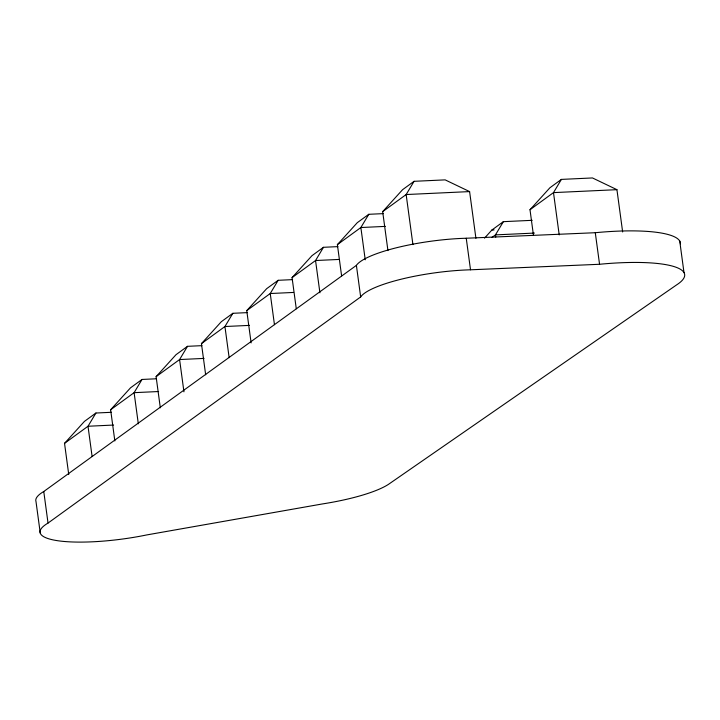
<?xml version="1.0" encoding="UTF-8"?>
<svg xmlns="http://www.w3.org/2000/svg" width="720" height="720" viewBox="0 0 720 720"><rect width="100%" height="100%" fill="white"/><g stroke="black" fill="none" stroke-linecap="round" stroke-linejoin="round"><path stroke-width="1.08" d="M111.465 412.299L95.931 413.019L88.011 426.249L64.53 443.349L68.742 474.507M156.456 378.774L142.029 379.449L134.109 392.67L110.628 409.77L114.84 440.928M201.933 345.654L187.506 346.32L179.586 359.55L156.105 376.65L160.317 407.808M247.284 312.624L232.848 313.299L224.937 326.52L201.447 343.629L205.659 374.778M292.59 279.63L278.154 280.305L270.243 293.526L246.753 310.626L251.118 342.9M337.896 246.627L323.469 247.302L315.549 260.523L292.068 277.632L296.28 308.781M383.211 213.633L368.784 214.299L360.864 227.529L337.383 244.629L341.595 275.787M475.92 238.32L469.602 191.592L445.149 179.874L414.072 181.314L406.152 194.544L382.671 211.644L387.936 250.587M532.224 220.32L503.37 221.661L495.45 234.891L491.841 237.519M622.647 231.957L616.932 189.675L592.479 177.948L561.402 179.397L553.491 192.618L530.001 209.727L533.466 235.314M64.53 443.349L84.429 421.398L95.931 413.019M110.628 409.77L130.527 387.819L142.029 379.449M156.105 376.65L176.004 354.699L187.506 346.32M201.447 343.629L221.346 321.678L232.848 313.299M246.753 310.626L266.661 288.675L278.154 280.305M292.068 277.632L311.967 255.681L323.469 247.302M337.383 244.629L357.282 222.678L368.784 214.299M382.671 211.644L402.57 189.693L414.072 181.314M484.497 238.167L491.868 230.04L503.37 221.661M530.001 209.727L549.9 187.776L561.402 179.397M40.266 533.133L36 501.561A80.946 17.658 -7.7 0 1 43.767 491.508L356.4 265.374A79.137 17.262 -7.7 0 1 466.245 238.239L595.287 232.713A100.161 21.852 -7.7 0 1 680.427 243.837M48.033 523.071L360.666 296.937A79.137 17.262 -7.7 0 1 470.52 269.802L599.553 264.276A100.161 21.852 -7.7 0 1 676.674 284.85L388.548 484.299A83.727 18.261 -7.7 0 1 322.38 503.946L146.727 534.933A80.946 17.658 -7.7 0 1 60.408 541.08A80.946 17.658 -7.7 0 1 48.033 523.071L43.767 491.508M469.602 191.592L406.152 194.544L412.92 244.611M616.932 189.675L553.491 192.618L559.206 234.9M385.353 226.386L360.864 227.529L365.229 259.794M491.868 230.04L494.091 229.932M534.411 233.073L495.45 234.891L495.756 237.114M338.931 259.443L315.549 260.523L319.914 292.797M293.616 292.437L270.243 293.526L274.455 324.684M249.417 325.386L224.937 326.52L229.149 357.678M204.075 358.407L179.586 359.55L183.951 391.815M158.598 391.527L134.109 392.67L138.321 423.828M113.607 425.052L88.011 426.249L92.07 456.291M679.734 241.047L684 272.619M595.287 232.713L599.553 264.276M466.245 238.239L470.52 269.802M356.4 265.374L360.666 296.937"/></g></svg>
